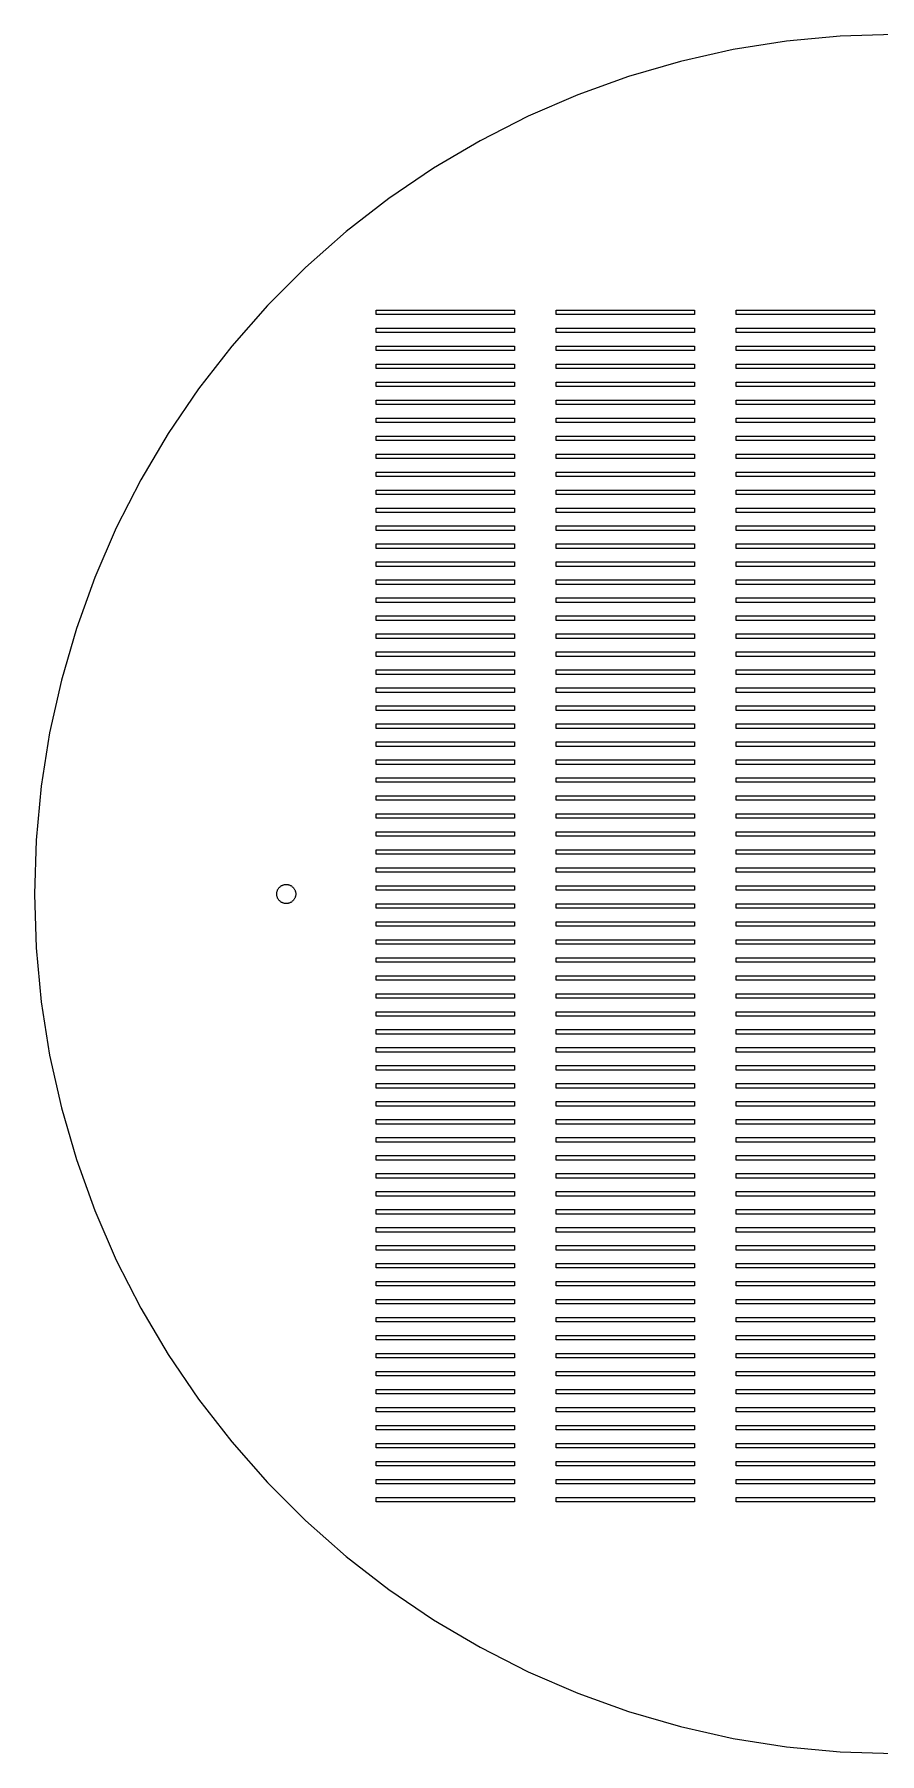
# Model space of a CAD drawing. Header units: metres. Extents: x -248 to 248, y -248 to 248.
# Drawn here: x -248.5 to -4.2, y -248.5 to 248.5 of the extents above; entities that cross this region are included whole.
import ezdxf

# ---------------------------------------------------------------- set-up
doc = ezdxf.new("R2010")
doc.units = ezdxf.units.M

msp = doc.modelspace()

# ---------------------------------------------------------------- linework, layer by layer
for p, q in [((0, 248.5), (-15.6034, 248.01)), ((-46.5643, 244.098), (-61.7994, 240.693)), ((-31.1453, 246.54), (-46.5643, 244.098)), ((-15.6034, 248.01), (-31.1453, 246.54)), ((-61.7994, 240.693), (-76.7907, 236.338)), ((-76.7907, 236.338), (-91.4789, 231.049)), ((-91.4789, 231.049), (-105.806, 224.85)), ((-105.806, 224.85), (-119.716, 217.762)), ((-119.716, 217.762), (-133.153, 209.815)), ((-133.153, 209.815), (-146.065, 201.041)), ((-146.065, 201.041), (-158.4, 191.473)), ((-158.4, 191.473), (-170.11, 181.149)), ((-170.11, 181.149), (-181.149, 170.11)), ((-181.149, 170.11), (-191.473, 158.4)), ((-149.716, 167.484), (-149.716, 168.784)), ((-149.716, 168.784), (-109.716, 168.784)), ((-109.716, 167.484), (-149.716, 167.484)), ((-109.716, 168.784), (-109.716, 167.484)), ((-97.716, 167.484), (-97.716, 168.784)), ((-97.716, 168.784), (-57.716, 168.784)), ((-57.716, 167.484), (-97.716, 167.484)), ((-57.716, 168.784), (-57.716, 167.484)), ((-45.716, 167.484), (-45.716, 168.784)), ((-45.716, 168.784), (-5.71603, 168.784)), ((-5.71603, 167.484), (-45.716, 167.484)), ((-5.71603, 168.784), (-5.71603, 167.484)), ((-149.716, 162.284), (-149.716, 163.584)), ((-149.716, 163.584), (-109.716, 163.584)), ((-109.716, 162.284), (-149.716, 162.284)), ((-109.716, 163.584), (-109.716, 162.284)), ((-97.716, 162.284), (-97.716, 163.584)), ((-97.716, 163.584), (-57.716, 163.584)), ((-57.716, 162.284), (-97.716, 162.284)), ((-57.716, 163.584), (-57.716, 162.284)), ((-45.716, 162.284), (-45.716, 163.584)), ((-45.716, 163.584), (-5.71603, 163.584)), ((-5.71603, 162.284), (-45.716, 162.284)), ((-5.71603, 163.584), (-5.71603, 162.284)), ((-191.473, 158.4), (-201.041, 146.065)), ((-149.716, 157.084), (-149.716, 158.384)), ((-149.716, 158.384), (-109.716, 158.384)), ((-109.716, 157.084), (-149.716, 157.084)), ((-109.716, 158.384), (-109.716, 157.084)), ((-97.716, 157.084), (-97.716, 158.384)), ((-97.716, 158.384), (-57.716, 158.384)), ((-57.716, 157.084), (-97.716, 157.084)), ((-57.716, 158.384), (-57.716, 157.084)), ((-45.716, 157.084), (-45.716, 158.384)), ((-45.716, 158.384), (-5.71603, 158.384)), ((-5.71603, 157.084), (-45.716, 157.084)), ((-5.71603, 158.384), (-5.71603, 157.084)), ((-149.716, 151.884), (-149.716, 153.184)), ((-149.716, 153.184), (-109.716, 153.184)), ((-109.716, 151.884), (-149.716, 151.884)), ((-109.716, 153.184), (-109.716, 151.884)), ((-97.716, 151.884), (-97.716, 153.184)), ((-97.716, 153.184), (-57.716, 153.184)), ((-57.716, 151.884), (-97.716, 151.884)), ((-57.716, 153.184), (-57.716, 151.884)), ((-45.716, 151.884), (-45.716, 153.184)), ((-45.716, 153.184), (-5.71603, 153.184)), ((-5.71603, 151.884), (-45.716, 151.884)), ((-5.71603, 153.184), (-5.71603, 151.884)), ((-201.041, 146.065), (-209.815, 133.153)), ((-149.716, 146.684), (-149.716, 147.984)), ((-149.716, 147.984), (-109.716, 147.984)), ((-109.716, 146.684), (-149.716, 146.684)), ((-109.716, 147.984), (-109.716, 146.684)), ((-97.716, 146.684), (-97.716, 147.984)), ((-97.716, 147.984), (-57.716, 147.984)), ((-57.716, 146.684), (-97.716, 146.684)), ((-57.716, 147.984), (-57.716, 146.684)), ((-45.716, 146.684), (-45.716, 147.984)), ((-45.716, 147.984), (-5.71603, 147.984)), ((-5.71603, 146.684), (-45.716, 146.684)), ((-5.71603, 147.984), (-5.71603, 146.684)), ((-149.716, 141.484), (-149.716, 142.784)), ((-149.716, 142.784), (-109.716, 142.784)), ((-109.716, 141.484), (-149.716, 141.484)), ((-109.716, 142.784), (-109.716, 141.484)), ((-97.716, 141.484), (-97.716, 142.784)), ((-97.716, 142.784), (-57.716, 142.784)), ((-57.716, 141.484), (-97.716, 141.484)), ((-57.716, 142.784), (-57.716, 141.484)), ((-45.716, 141.484), (-45.716, 142.784)), ((-45.716, 142.784), (-5.71603, 142.784)), ((-5.71603, 141.484), (-45.716, 141.484)), ((-5.71603, 142.784), (-5.71603, 141.484)), ((-149.716, 136.284), (-149.716, 137.584)), ((-149.716, 137.584), (-109.716, 137.584)), ((-109.716, 136.284), (-149.716, 136.284)), ((-109.716, 137.584), (-109.716, 136.284)), ((-97.716, 136.284), (-97.716, 137.584)), ((-97.716, 137.584), (-57.716, 137.584)), ((-57.716, 136.284), (-97.716, 136.284)), ((-57.716, 137.584), (-57.716, 136.284)), ((-45.716, 136.284), (-45.716, 137.584)), ((-45.716, 137.584), (-5.71603, 137.584)), ((-5.71603, 136.284), (-45.716, 136.284)), ((-5.71603, 137.584), (-5.71603, 136.284)), ((-209.815, 133.153), (-217.762, 119.716)), ((-149.716, 131.084), (-149.716, 132.384)), ((-149.716, 132.384), (-109.716, 132.384)), ((-109.716, 131.084), (-149.716, 131.084)), ((-109.716, 132.384), (-109.716, 131.084)), ((-97.716, 131.084), (-97.716, 132.384)), ((-97.716, 132.384), (-57.716, 132.384)), ((-57.716, 131.084), (-97.716, 131.084)), ((-57.716, 132.384), (-57.716, 131.084)), ((-45.716, 131.084), (-45.716, 132.384)), ((-45.716, 132.384), (-5.71603, 132.384)), ((-5.71603, 131.084), (-45.716, 131.084)), ((-5.71603, 132.384), (-5.71603, 131.084)), ((-149.716, 125.884), (-149.716, 127.184)), ((-149.716, 127.184), (-109.716, 127.184)), ((-109.716, 125.884), (-149.716, 125.884)), ((-109.716, 127.184), (-109.716, 125.884)), ((-97.716, 125.884), (-97.716, 127.184)), ((-97.716, 127.184), (-57.716, 127.184)), ((-57.716, 125.884), (-97.716, 125.884)), ((-57.716, 127.184), (-57.716, 125.884)), ((-45.716, 125.884), (-45.716, 127.184)), ((-45.716, 127.184), (-5.71603, 127.184)), ((-5.71603, 125.884), (-45.716, 125.884)), ((-5.71603, 127.184), (-5.71603, 125.884)), ((-217.762, 119.716), (-224.85, 105.806)), ((-149.716, 120.684), (-149.716, 121.984)), ((-149.716, 121.984), (-109.716, 121.984)), ((-109.716, 120.684), (-149.716, 120.684)), ((-109.716, 121.984), (-109.716, 120.684)), ((-97.716, 120.684), (-97.716, 121.984)), ((-97.716, 121.984), (-57.716, 121.984)), ((-57.716, 120.684), (-97.716, 120.684)), ((-57.716, 121.984), (-57.716, 120.684)), ((-45.716, 120.684), (-45.716, 121.984)), ((-45.716, 121.984), (-5.71603, 121.984)), ((-5.71603, 120.684), (-45.716, 120.684)), ((-5.71603, 121.984), (-5.71603, 120.684)), ((-149.716, 115.484), (-149.716, 116.784)), ((-149.716, 116.784), (-109.716, 116.784)), ((-109.716, 115.484), (-149.716, 115.484)), ((-109.716, 116.784), (-109.716, 115.484)), ((-97.716, 115.484), (-97.716, 116.784)), ((-97.716, 116.784), (-57.716, 116.784)), ((-57.716, 115.484), (-97.716, 115.484)), ((-57.716, 116.784), (-57.716, 115.484)), ((-45.716, 115.484), (-45.716, 116.784)), ((-45.716, 116.784), (-5.71603, 116.784)), ((-5.71603, 115.484), (-45.716, 115.484)), ((-5.71603, 116.784), (-5.71603, 115.484)), ((-149.716, 110.284), (-149.716, 111.584)), ((-149.716, 111.584), (-109.716, 111.584)), ((-109.716, 110.284), (-149.716, 110.284)), ((-109.716, 111.584), (-109.716, 110.284)), ((-97.716, 110.284), (-97.716, 111.584)), ((-97.716, 111.584), (-57.716, 111.584)), ((-57.716, 110.284), (-97.716, 110.284)), ((-57.716, 111.584), (-57.716, 110.284)), ((-45.716, 110.284), (-45.716, 111.584)), ((-45.716, 111.584), (-5.71603, 111.584)), ((-5.71603, 110.284), (-45.716, 110.284)), ((-5.71603, 111.584), (-5.71603, 110.284)), ((-224.85, 105.806), (-231.049, 91.4789)), ((-149.716, 105.084), (-149.716, 106.384)), ((-149.716, 106.384), (-109.716, 106.384)), ((-109.716, 105.084), (-149.716, 105.084)), ((-109.716, 106.384), (-109.716, 105.084)), ((-97.716, 105.084), (-97.716, 106.384)), ((-97.716, 106.384), (-57.716, 106.384)), ((-57.716, 105.084), (-97.716, 105.084)), ((-57.716, 106.384), (-57.716, 105.084)), ((-45.716, 105.084), (-45.716, 106.384)), ((-45.716, 106.384), (-5.71603, 106.384)), ((-5.71603, 105.084), (-45.716, 105.084)), ((-5.71603, 106.384), (-5.71603, 105.084)), ((-149.716, 99.884), (-149.716, 101.184)), ((-149.716, 101.184), (-109.716, 101.184)), ((-109.716, 99.884), (-149.716, 99.884)), ((-109.716, 101.184), (-109.716, 99.884)), ((-97.716, 99.884), (-97.716, 101.184)), ((-97.716, 101.184), (-57.716, 101.184)), ((-57.716, 99.884), (-97.716, 99.884)), ((-57.716, 101.184), (-57.716, 99.884)), ((-45.716, 99.884), (-45.716, 101.184)), ((-45.716, 101.184), (-5.71603, 101.184)), ((-5.71603, 99.884), (-45.716, 99.884)), ((-5.71603, 101.184), (-5.71603, 99.884)), ((-149.716, 94.684), (-149.716, 95.984)), ((-149.716, 95.984), (-109.716, 95.984)), ((-109.716, 94.684), (-149.716, 94.684)), ((-109.716, 95.984), (-109.716, 94.684)), ((-97.716, 94.684), (-97.716, 95.984)), ((-97.716, 95.984), (-57.716, 95.984)), ((-57.716, 94.684), (-97.716, 94.684)), ((-57.716, 95.984), (-57.716, 94.684)), ((-45.716, 94.684), (-45.716, 95.984)), ((-45.716, 95.984), (-5.71603, 95.984)), ((-5.71603, 94.684), (-45.716, 94.684)), ((-5.71603, 95.984), (-5.71603, 94.684)), ((-231.049, 91.4789), (-236.338, 76.7907)), ((-149.716, 89.484), (-149.716, 90.784)), ((-149.716, 90.784), (-109.716, 90.784)), ((-109.716, 89.484), (-149.716, 89.484)), ((-109.716, 90.784), (-109.716, 89.484)), ((-97.716, 89.484), (-97.716, 90.784)), ((-97.716, 90.784), (-57.716, 90.784)), ((-57.716, 89.484), (-97.716, 89.484)), ((-57.716, 90.784), (-57.716, 89.484)), ((-45.716, 90.784), (-5.71603, 90.784)), ((-45.716, 89.484), (-45.716, 90.784)), ((-5.71603, 89.484), (-45.716, 89.484)), ((-5.71603, 90.784), (-5.71603, 89.484)), ((-149.716, 84.284), (-149.716, 85.584)), ((-149.716, 85.584), (-109.716, 85.584)), ((-109.716, 85.584), (-109.716, 84.284)), ((-97.716, 84.284), (-97.716, 85.584)), ((-97.716, 85.584), (-57.716, 85.584)), ((-57.716, 85.584), (-57.716, 84.284)), ((-45.716, 84.284), (-45.716, 85.584)), ((-45.716, 85.584), (-5.71603, 85.584)), ((-5.71603, 85.584), (-5.71603, 84.284)), ((-109.716, 84.284), (-149.716, 84.284)), ((-149.716, 79.084), (-149.716, 80.384)), ((-149.716, 80.384), (-109.716, 80.384)), ((-109.716, 80.384), (-109.716, 79.084)), ((-57.716, 84.284), (-97.716, 84.284)), ((-97.716, 79.084), (-97.716, 80.384)), ((-97.716, 80.384), (-57.716, 80.384)), ((-57.716, 80.384), (-57.716, 79.084)), ((-5.71603, 84.284), (-45.716, 84.284)), ((-45.716, 79.084), (-45.716, 80.384)), ((-45.716, 80.384), (-5.71603, 80.384)), ((-5.71603, 80.384), (-5.71603, 79.084)), ((-236.338, 76.7907), (-240.693, 61.7994)), ((-109.716, 79.084), (-149.716, 79.084)), ((-149.716, 73.884), (-149.716, 75.184)), ((-149.716, 75.184), (-109.716, 75.184)), ((-109.716, 75.184), (-109.716, 73.884)), ((-57.716, 79.084), (-97.716, 79.084)), ((-97.716, 73.884), (-97.716, 75.184)), ((-97.716, 75.184), (-57.716, 75.184)), ((-57.716, 75.184), (-57.716, 73.884)), ((-5.71603, 79.084), (-45.716, 79.084)), ((-45.716, 73.884), (-45.716, 75.184)), ((-45.716, 75.184), (-5.71603, 75.184)), ((-5.71603, 75.184), (-5.71603, 73.884)), ((-109.716, 73.884), (-149.716, 73.884)), ((-149.716, 68.684), (-149.716, 69.984)), ((-149.716, 69.984), (-109.716, 69.984)), ((-109.716, 69.984), (-109.716, 68.684)), ((-57.716, 73.884), (-97.716, 73.884)), ((-97.716, 68.684), (-97.716, 69.984)), ((-97.716, 69.984), (-57.716, 69.984)), ((-57.716, 69.984), (-57.716, 68.684)), ((-5.71603, 73.884), (-45.716, 73.884)), ((-45.716, 68.684), (-45.716, 69.984)), ((-45.716, 69.984), (-5.71603, 69.984)), ((-5.71603, 69.984), (-5.71603, 68.684)), ((-109.716, 68.684), (-149.716, 68.684)), ((-149.716, 63.484), (-149.716, 64.784)), ((-149.716, 64.784), (-109.716, 64.784)), ((-109.716, 64.784), (-109.716, 63.484)), ((-57.716, 68.684), (-97.716, 68.684)), ((-97.716, 63.484), (-97.716, 64.784)), ((-97.716, 64.784), (-57.716, 64.784)), ((-57.716, 64.784), (-57.716, 63.484)), ((-5.71603, 68.684), (-45.716, 68.684)), ((-45.716, 63.484), (-45.716, 64.784)), ((-45.716, 64.784), (-5.71603, 64.784)), ((-5.71603, 64.784), (-5.71603, 63.484)), ((-240.693, 61.7994), (-244.098, 46.5643)), ((-109.716, 63.484), (-149.716, 63.484)), ((-57.716, 63.484), (-97.716, 63.484)), ((-5.71603, 63.484), (-45.716, 63.484)), ((-149.716, 58.284), (-149.716, 59.584)), ((-149.716, 59.584), (-109.716, 59.584)), ((-109.716, 58.284), (-149.716, 58.284)), ((-109.716, 59.584), (-109.716, 58.284)), ((-97.716, 58.284), (-97.716, 59.584)), ((-97.716, 59.584), (-57.716, 59.584)), ((-57.716, 58.284), (-97.716, 58.284)), ((-57.716, 59.584), (-57.716, 58.284)), ((-45.716, 58.284), (-45.716, 59.584)), ((-45.716, 59.584), (-5.71603, 59.584)), ((-5.71603, 58.284), (-45.716, 58.284)), ((-5.71603, 59.584), (-5.71603, 58.284)), ((-149.716, 53.084), (-149.716, 54.384)), ((-149.716, 54.384), (-109.716, 54.384)), ((-109.716, 53.084), (-149.716, 53.084)), ((-109.716, 54.384), (-109.716, 53.084)), ((-97.716, 53.084), (-97.716, 54.384)), ((-97.716, 54.384), (-57.716, 54.384)), ((-57.716, 53.084), (-97.716, 53.084)), ((-57.716, 54.384), (-57.716, 53.084)), ((-45.716, 53.084), (-45.716, 54.384)), ((-45.716, 54.384), (-5.71603, 54.384)), ((-5.71603, 53.084), (-45.716, 53.084)), ((-5.71603, 54.384), (-5.71603, 53.084)), ((-244.098, 46.5643), (-246.54, 31.1453)), ((-149.716, 47.884), (-149.716, 49.184)), ((-149.716, 49.184), (-109.716, 49.184)), ((-109.716, 47.884), (-149.716, 47.884)), ((-109.716, 49.184), (-109.716, 47.884)), ((-97.716, 47.884), (-97.716, 49.184)), ((-97.716, 49.184), (-57.716, 49.184)), ((-57.716, 47.884), (-97.716, 47.884)), ((-57.716, 49.184), (-57.716, 47.884)), ((-45.716, 47.884), (-45.716, 49.184)), ((-45.716, 49.184), (-5.71603, 49.184)), ((-5.71603, 47.884), (-45.716, 47.884)), ((-5.71603, 49.184), (-5.71603, 47.884)), ((-149.716, 42.684), (-149.716, 43.984)), ((-149.716, 43.984), (-109.716, 43.984)), ((-109.716, 42.684), (-149.716, 42.684)), ((-109.716, 43.984), (-109.716, 42.684)), ((-97.716, 43.984), (-57.716, 43.984)), ((-97.716, 42.684), (-97.716, 43.984)), ((-57.716, 42.684), (-97.716, 42.684)), ((-57.716, 43.984), (-57.716, 42.684)), ((-45.716, 42.684), (-45.716, 43.984)), ((-45.716, 43.984), (-5.71603, 43.984)), ((-5.71603, 42.684), (-45.716, 42.684)), ((-5.71603, 43.984), (-5.71603, 42.684)), ((-149.716, 37.484), (-149.716, 38.784)), ((-149.716, 38.784), (-109.716, 38.784)), ((-109.716, 37.484), (-149.716, 37.484)), ((-109.716, 38.784), (-109.716, 37.484)), ((-97.716, 37.484), (-97.716, 38.784)), ((-97.716, 38.784), (-57.716, 38.784)), ((-57.716, 37.484), (-97.716, 37.484)), ((-57.716, 38.784), (-57.716, 37.484)), ((-45.716, 37.484), (-45.716, 38.784)), ((-45.716, 38.784), (-5.71603, 38.784)), ((-5.71603, 37.484), (-45.716, 37.484)), ((-5.71603, 38.784), (-5.71603, 37.484)), ((-246.54, 31.1453), (-248.01, 15.6034)), ((-149.716, 32.284), (-149.716, 33.584)), ((-149.716, 33.584), (-109.716, 33.584)), ((-109.716, 32.284), (-149.716, 32.284)), ((-109.716, 33.584), (-109.716, 32.284)), ((-97.716, 32.284), (-97.716, 33.584)), ((-97.716, 33.584), (-57.716, 33.584)), ((-57.716, 32.284), (-97.716, 32.284)), ((-57.716, 33.584), (-57.716, 32.284)), ((-45.716, 32.284), (-45.716, 33.584)), ((-45.716, 33.584), (-5.71603, 33.584)), ((-5.71603, 32.284), (-45.716, 32.284)), ((-5.71603, 33.584), (-5.71603, 32.284)), ((-149.716, 27.084), (-149.716, 28.384)), ((-149.716, 28.384), (-109.716, 28.384)), ((-109.716, 27.084), (-149.716, 27.084)), ((-109.716, 28.384), (-109.716, 27.084)), ((-97.716, 27.084), (-97.716, 28.384)), ((-97.716, 28.384), (-57.716, 28.384)), ((-57.716, 27.084), (-97.716, 27.084)), ((-57.716, 28.384), (-57.716, 27.084)), ((-45.716, 27.084), (-45.716, 28.384)), ((-45.716, 28.384), (-5.71603, 28.384)), ((-5.71603, 27.084), (-45.716, 27.084)), ((-5.71603, 28.384), (-5.71603, 27.084)), ((-149.716, 21.884), (-149.716, 23.184)), ((-149.716, 23.184), (-109.716, 23.184)), ((-109.716, 21.884), (-149.716, 21.884)), ((-109.716, 23.184), (-109.716, 21.884)), ((-97.716, 21.884), (-97.716, 23.184)), ((-97.716, 23.184), (-57.716, 23.184)), ((-57.716, 21.884), (-97.716, 21.884)), ((-57.716, 23.184), (-57.716, 21.884)), ((-45.716, 21.884), (-45.716, 23.184)), ((-45.716, 23.184), (-5.71603, 23.184)), ((-5.71603, 21.884), (-45.716, 21.884)), ((-5.71603, 23.184), (-5.71603, 21.884)), ((-248.01, 15.6034), (-248.5, 0)), ((-149.716, 16.684), (-149.716, 17.984)), ((-149.716, 17.984), (-109.716, 17.984)), ((-109.716, 16.684), (-149.716, 16.684)), ((-109.716, 17.984), (-109.716, 16.684)), ((-97.716, 16.684), (-97.716, 17.984)), ((-97.716, 17.984), (-57.716, 17.984)), ((-57.716, 16.684), (-97.716, 16.684)), ((-57.716, 17.984), (-57.716, 16.684)), ((-45.716, 16.684), (-45.716, 17.984)), ((-45.716, 17.984), (-5.71603, 17.984)), ((-5.71603, 16.684), (-45.716, 16.684)), ((-5.71603, 17.984), (-5.71603, 16.684)), ((-149.716, 11.484), (-149.716, 12.784)), ((-149.716, 12.784), (-109.716, 12.784)), ((-109.716, 11.484), (-149.716, 11.484)), ((-109.716, 12.784), (-109.716, 11.484)), ((-97.716, 11.484), (-97.716, 12.784)), ((-97.716, 12.784), (-57.716, 12.784)), ((-57.716, 11.484), (-97.716, 11.484)), ((-57.716, 12.784), (-57.716, 11.484)), ((-45.716, 11.484), (-45.716, 12.784)), ((-45.716, 12.784), (-5.71603, 12.784)), ((-5.71603, 11.484), (-45.716, 11.484)), ((-5.71603, 12.784), (-5.71603, 11.484)), ((-149.716, 6.28395), (-149.716, 7.58395)), ((-149.716, 7.58395), (-109.716, 7.58395)), ((-109.716, 6.28395), (-149.716, 6.28395)), ((-109.716, 7.58395), (-109.716, 6.28395)), ((-97.716, 6.28395), (-97.716, 7.58395)), ((-97.716, 7.58395), (-57.716, 7.58395)), ((-57.716, 6.28395), (-97.716, 6.28395)), ((-57.716, 7.58395), (-57.716, 6.28395)), ((-45.716, 6.28395), (-45.716, 7.58395)), ((-45.716, 7.58395), (-5.71603, 7.58395)), ((-5.71603, 6.28395), (-45.716, 6.28395)), ((-5.71603, 7.58395), (-5.71603, 6.28395)), ((-248.5, 0), (-248.01, -15.6034)), ((-178.466, 0), (-178.461, 0.172668)), ((-178.461, -0.172668), (-178.466, 0)), ((-178.461, 0.172668), (-178.444, 0.344666)), ((-178.444, 0.344666), (-178.417, 0.515289)), ((-178.417, 0.515289), (-178.38, 0.683884)), ((-178.38, 0.683884), (-178.331, 0.849792)), ((-178.331, 0.849792), (-178.273, 1.01233)), ((-178.273, 1.01233), (-178.204, 1.17088)), ((-178.204, 1.17088), (-178.126, 1.32481)), ((-178.126, 1.32481), (-178.038, 1.47351)), ((-178.038, 1.47351), (-177.941, 1.61641)), ((-177.941, 1.61641), (-177.835, 1.75291)), ((-177.835, 1.75291), (-177.721, 1.88249)), ((-177.721, 1.88249), (-177.599, 2.00465)), ((-177.599, 2.00465), (-177.469, 2.1189)), ((-177.469, 2.1189), (-177.332, 2.22479)), ((-177.332, 2.22479), (-177.19, 2.3219)), ((-177.19, 2.3219), (-177.041, 2.40984)), ((-177.041, 2.40984), (-176.887, 2.48827)), ((-176.887, 2.48827), (-176.728, 2.55688)), ((-176.728, 2.55688), (-176.566, 2.6154)), ((-176.566, 2.6154), (-176.4, 2.66359)), ((-176.4, 2.66359), (-176.231, 2.70128)), ((-176.231, 2.70128), (-176.061, 2.7283)), ((-176.061, 2.7283), (-175.889, 2.74457)), ((-175.889, 2.74457), (-175.716, 2.75)), ((-175.716, 2.75), (-175.543, 2.74457)), ((-175.543, 2.74457), (-175.371, 2.7283)), ((-175.371, 2.7283), (-175.201, 2.70128)), ((-175.201, 2.70128), (-175.032, 2.66359)), ((-175.032, 2.66359), (-174.866, 2.6154)), ((-174.866, 2.6154), (-174.704, 2.55688)), ((-174.704, 2.55688), (-174.545, 2.48827)), ((-174.545, 2.48827), (-174.391, 2.40984)), ((-174.391, 2.40984), (-174.243, 2.3219)), ((-174.243, 2.3219), (-174.1, 2.22479)), ((-174.1, 2.22479), (-173.963, 2.1189)), ((-173.963, 2.1189), (-173.834, 2.00465)), ((-173.834, 2.00465), (-173.711, 1.88249)), ((-173.711, 1.88249), (-173.597, 1.75291)), ((-173.597, 1.75291), (-173.491, 1.61641)), ((-173.491, 1.61641), (-173.394, 1.47351)), ((-173.394, 1.47351), (-173.306, 1.32481)), ((-173.306, 1.32481), (-173.228, 1.17088)), ((-173.228, 1.17088), (-173.159, 1.01233)), ((-173.159, 1.01233), (-173.101, 0.849792)), ((-173.101, 0.849792), (-173.052, 0.683884)), ((-173.052, 0.683884), (-173.015, 0.515289)), ((-173.015, 0.515289), (-172.988, 0.344666)), ((-172.988, 0.344666), (-172.971, 0.172668)), ((-172.971, 0.172668), (-172.966, 0)), ((-172.966, 0), (-172.971, -0.172668)), ((-149.716, 1.08395), (-149.716, 2.38396)), ((-149.716, 2.38396), (-109.716, 2.38396)), ((-109.716, 1.08395), (-149.716, 1.08395)), ((-109.716, 2.38396), (-109.716, 1.08395)), ((-97.716, 1.08395), (-97.716, 2.38396)), ((-97.716, 2.38396), (-57.716, 2.38396)), ((-57.716, 1.08395), (-97.716, 1.08395)), ((-57.716, 2.38396), (-57.716, 1.08395)), ((-45.716, 1.08395), (-45.716, 2.38396)), ((-45.716, 2.38396), (-5.71603, 2.38396)), ((-5.71603, 1.08395), (-45.716, 1.08395)), ((-5.71603, 2.38396), (-5.71603, 1.08395)), ((-178.444, -0.344666), (-178.461, -0.172668)), ((-178.417, -0.515289), (-178.444, -0.344666)), ((-178.38, -0.683884), (-178.417, -0.515289)), ((-178.331, -0.849792), (-178.38, -0.683884)), ((-178.273, -1.01233), (-178.331, -0.849792)), ((-178.204, -1.17088), (-178.273, -1.01233)), ((-178.126, -1.32481), (-178.204, -1.17088)), ((-178.038, -1.47351), (-178.126, -1.32481)), ((-177.941, -1.61641), (-178.038, -1.47351)), ((-177.835, -1.75291), (-177.941, -1.61641)), ((-177.721, -1.88249), (-177.835, -1.75291)), ((-177.599, -2.00465), (-177.721, -1.88249)), ((-177.469, -2.1189), (-177.599, -2.00465)), ((-177.332, -2.22479), (-177.469, -2.1189)), ((-177.19, -2.3219), (-177.332, -2.22479)), ((-177.041, -2.40984), (-177.19, -2.3219)), ((-176.887, -2.48827), (-177.041, -2.40984)), ((-176.728, -2.55688), (-176.887, -2.48827)), ((-176.566, -2.6154), (-176.728, -2.55688)), ((-176.4, -2.66359), (-176.566, -2.6154)), ((-176.231, -2.70128), (-176.4, -2.66359)), ((-176.061, -2.7283), (-176.231, -2.70128)), ((-175.889, -2.74457), (-176.061, -2.7283)), ((-175.716, -2.75), (-175.889, -2.74457)), ((-175.543, -2.74457), (-175.716, -2.75)), ((-175.371, -2.7283), (-175.543, -2.74457)), ((-175.201, -2.70128), (-175.371, -2.7283)), ((-175.032, -2.66359), (-175.201, -2.70128)), ((-174.866, -2.6154), (-175.032, -2.66359)), ((-174.704, -2.55688), (-174.866, -2.6154)), ((-174.545, -2.48827), (-174.704, -2.55688)), ((-174.391, -2.40984), (-174.545, -2.48827)), ((-174.243, -2.3219), (-174.391, -2.40984)), ((-174.1, -2.22479), (-174.243, -2.3219)), ((-173.963, -2.1189), (-174.1, -2.22479)), ((-173.834, -2.00465), (-173.963, -2.1189)), ((-173.711, -1.88249), (-173.834, -2.00465)), ((-173.597, -1.75291), (-173.711, -1.88249)), ((-173.491, -1.61641), (-173.597, -1.75291)), ((-173.394, -1.47351), (-173.491, -1.61641)), ((-173.306, -1.32481), (-173.394, -1.47351)), ((-173.228, -1.17088), (-173.306, -1.32481)), ((-173.159, -1.01233), (-173.228, -1.17088)), ((-173.101, -0.849792), (-173.159, -1.01233)), ((-173.052, -0.683884), (-173.101, -0.849792)), ((-173.015, -0.515289), (-173.052, -0.683884)), ((-172.988, -0.344666), (-173.015, -0.515289)), ((-172.971, -0.172668), (-172.988, -0.344666)), ((-149.716, -4.11603), (-149.716, -2.81602)), ((-149.716, -2.81602), (-109.716, -2.81602)), ((-109.716, -4.11603), (-149.716, -4.11603)), ((-109.716, -2.81602), (-109.716, -4.11603)), ((-97.716, -4.11603), (-97.716, -2.81602)), ((-97.716, -2.81602), (-57.716, -2.81602)), ((-57.716, -4.11603), (-97.716, -4.11603)), ((-57.716, -2.81602), (-57.716, -4.11603)), ((-45.716, -4.11603), (-45.716, -2.81602)), ((-45.716, -2.81602), (-5.71603, -2.81602)), ((-5.71603, -4.11603), (-45.716, -4.11603)), ((-5.71603, -2.81602), (-5.71603, -4.11603)), ((-149.716, -9.31602), (-149.716, -8.01602)), ((-149.716, -8.01602), (-109.716, -8.01602)), ((-109.716, -9.31602), (-149.716, -9.31602)), ((-109.716, -8.01602), (-109.716, -9.31602)), ((-97.716, -9.31602), (-97.716, -8.01602)), ((-97.716, -8.01602), (-57.716, -8.01602)), ((-57.716, -9.31602), (-97.716, -9.31602)), ((-57.716, -8.01602), (-57.716, -9.31602)), ((-45.716, -9.31602), (-45.716, -8.01602)), ((-45.716, -8.01602), (-5.71603, -8.01602)), ((-5.71603, -9.31602), (-45.716, -9.31602)), ((-5.71603, -8.01602), (-5.71603, -9.31602)), ((-149.716, -14.516), (-149.716, -13.216)), ((-149.716, -13.216), (-109.716, -13.216)), ((-109.716, -14.516), (-149.716, -14.516)), ((-109.716, -13.216), (-109.716, -14.516)), ((-97.716, -14.516), (-97.716, -13.216)), ((-97.716, -13.216), (-57.716, -13.216)), ((-57.716, -14.516), (-97.716, -14.516)), ((-57.716, -13.216), (-57.716, -14.516)), ((-45.716, -14.516), (-45.716, -13.216)), ((-45.716, -13.216), (-5.71603, -13.216)), ((-5.71603, -14.516), (-45.716, -14.516)), ((-5.71603, -13.216), (-5.71603, -14.516)), ((-248.01, -15.6034), (-246.54, -31.1453)), ((-149.716, -19.716), (-149.716, -18.416)), ((-149.716, -18.416), (-109.716, -18.416)), ((-109.716, -19.716), (-149.716, -19.716)), ((-109.716, -18.416), (-109.716, -19.716)), ((-97.716, -19.716), (-97.716, -18.416)), ((-97.716, -18.416), (-57.716, -18.416)), ((-57.716, -19.716), (-97.716, -19.716)), ((-57.716, -18.416), (-57.716, -19.716)), ((-45.716, -19.716), (-45.716, -18.416)), ((-45.716, -18.416), (-5.71603, -18.416)), ((-5.71603, -19.716), (-45.716, -19.716)), ((-5.71603, -18.416), (-5.71603, -19.716)), ((-149.716, -24.916), (-149.716, -23.616)), ((-149.716, -23.616), (-109.716, -23.616)), ((-109.716, -23.616), (-109.716, -24.916)), ((-97.716, -24.916), (-97.716, -23.616)), ((-97.716, -23.616), (-57.716, -23.616)), ((-57.716, -23.616), (-57.716, -24.916)), ((-45.716, -24.916), (-45.716, -23.616)), ((-45.716, -23.616), (-5.71603, -23.616)), ((-5.71603, -23.616), (-5.71603, -24.916)), ((-109.716, -24.916), (-149.716, -24.916)), ((-149.716, -30.116), (-149.716, -28.816)), ((-149.716, -28.816), (-109.716, -28.816)), ((-109.716, -28.816), (-109.716, -30.116)), ((-57.716, -24.916), (-97.716, -24.916)), ((-97.716, -30.116), (-97.716, -28.816)), ((-97.716, -28.816), (-57.716, -28.816)), ((-57.716, -28.816), (-57.716, -30.116)), ((-5.71603, -24.916), (-45.716, -24.916)), ((-45.716, -30.116), (-45.716, -28.816)), ((-45.716, -28.816), (-5.71603, -28.816)), ((-5.71603, -28.816), (-5.71603, -30.116)), ((-246.54, -31.1453), (-244.098, -46.5643)), ((-109.716, -30.116), (-149.716, -30.116)), ((-149.716, -35.316), (-149.716, -34.016)), ((-149.716, -34.016), (-109.716, -34.016)), ((-109.716, -34.016), (-109.716, -35.316)), ((-57.716, -30.116), (-97.716, -30.116)), ((-97.716, -35.316), (-97.716, -34.016)), ((-97.716, -34.016), (-57.716, -34.016)), ((-57.716, -34.016), (-57.716, -35.316)), ((-5.71603, -30.116), (-45.716, -30.116)), ((-45.716, -35.316), (-45.716, -34.016)), ((-45.716, -34.016), (-5.71603, -34.016)), ((-5.71603, -34.016), (-5.71603, -35.316)), ((-109.716, -35.316), (-149.716, -35.316)), ((-149.716, -40.516), (-149.716, -39.216)), ((-149.716, -39.216), (-109.716, -39.216)), ((-109.716, -39.216), (-109.716, -40.516)), ((-57.716, -35.316), (-97.716, -35.316)), ((-97.716, -40.516), (-97.716, -39.216)), ((-97.716, -39.216), (-57.716, -39.216)), ((-57.716, -39.216), (-57.716, -40.516)), ((-5.71603, -35.316), (-45.716, -35.316)), ((-45.716, -40.516), (-45.716, -39.216)), ((-45.716, -39.216), (-5.71603, -39.216)), ((-5.71603, -39.216), (-5.71603, -40.516)), ((-109.716, -40.516), (-149.716, -40.516)), ((-149.716, -45.716), (-149.716, -44.416)), ((-149.716, -44.416), (-109.716, -44.416)), ((-109.716, -44.416), (-109.716, -45.716)), ((-57.716, -40.516), (-97.716, -40.516)), ((-97.716, -45.716), (-97.716, -44.416)), ((-97.716, -44.416), (-57.716, -44.416)), ((-57.716, -44.416), (-57.716, -45.716)), ((-5.71603, -40.516), (-45.716, -40.516)), ((-45.716, -45.716), (-45.716, -44.416)), ((-45.716, -44.416), (-5.71603, -44.416)), ((-5.71603, -44.416), (-5.71603, -45.716)), ((-244.098, -46.5643), (-240.693, -61.7994)), ((-109.716, -45.716), (-149.716, -45.716)), ((-149.716, -50.916), (-149.716, -49.616)), ((-149.716, -49.616), (-109.716, -49.616)), ((-109.716, -49.616), (-109.716, -50.916)), ((-57.716, -45.716), (-97.716, -45.716)), ((-97.716, -50.916), (-97.716, -49.616)), ((-97.716, -49.616), (-57.716, -49.616)), ((-57.716, -49.616), (-57.716, -50.916)), ((-5.71603, -45.716), (-45.716, -45.716)), ((-45.716, -50.916), (-45.716, -49.616)), ((-45.716, -49.616), (-5.71603, -49.616)), ((-5.71603, -49.616), (-5.71603, -50.916)), ((-109.716, -50.916), (-149.716, -50.916)), ((-57.716, -50.916), (-97.716, -50.916)), ((-5.71603, -50.916), (-45.716, -50.916)), ((-149.716, -56.116), (-149.716, -54.816)), ((-149.716, -54.816), (-109.716, -54.816)), ((-109.716, -56.116), (-149.716, -56.116)), ((-109.716, -54.816), (-109.716, -56.116)), ((-97.716, -56.116), (-97.716, -54.816)), ((-97.716, -54.816), (-57.716, -54.816)), ((-57.716, -56.116), (-97.716, -56.116)), ((-57.716, -54.816), (-57.716, -56.116)), ((-45.716, -56.116), (-45.716, -54.816)), ((-45.716, -54.816), (-5.71603, -54.816)), ((-5.71603, -56.116), (-45.716, -56.116)), ((-5.71603, -54.816), (-5.71603, -56.116)), ((-240.693, -61.7994), (-236.338, -76.7907)), ((-149.716, -61.316), (-149.716, -60.016)), ((-149.716, -60.016), (-109.716, -60.016)), ((-109.716, -61.316), (-149.716, -61.316)), ((-109.716, -60.016), (-109.716, -61.316)), ((-97.716, -61.316), (-97.716, -60.016)), ((-97.716, -60.016), (-57.716, -60.016)), ((-57.716, -61.316), (-97.716, -61.316)), ((-57.716, -60.016), (-57.716, -61.316)), ((-45.716, -61.316), (-45.716, -60.016)), ((-45.716, -60.016), (-5.71603, -60.016)), ((-5.71603, -61.316), (-45.716, -61.316)), ((-5.71603, -60.016), (-5.71603, -61.316)), ((-149.716, -66.516), (-149.716, -65.216)), ((-149.716, -65.216), (-109.716, -65.216)), ((-109.716, -66.516), (-149.716, -66.516)), ((-109.716, -65.216), (-109.716, -66.516)), ((-97.716, -66.516), (-97.716, -65.216)), ((-97.716, -65.216), (-57.716, -65.216)), ((-57.716, -66.516), (-97.716, -66.516)), ((-57.716, -65.216), (-57.716, -66.516)), ((-45.716, -66.516), (-45.716, -65.216)), ((-45.716, -65.216), (-5.71603, -65.216)), ((-5.71603, -66.516), (-45.716, -66.516)), ((-5.71603, -65.216), (-5.71603, -66.516)), ((-149.716, -71.716), (-149.716, -70.416)), ((-149.716, -70.416), (-109.716, -70.416)), ((-109.716, -71.716), (-149.716, -71.716)), ((-109.716, -70.416), (-109.716, -71.716)), ((-97.716, -71.716), (-97.716, -70.416)), ((-97.716, -70.416), (-57.716, -70.416)), ((-57.716, -71.716), (-97.716, -71.716)), ((-57.716, -70.416), (-57.716, -71.716)), ((-45.716, -71.716), (-45.716, -70.416)), ((-45.716, -70.416), (-5.71603, -70.416)), ((-5.71603, -71.716), (-45.716, -71.716)), ((-5.71603, -70.416), (-5.71603, -71.716)), ((-236.338, -76.7907), (-231.049, -91.4789)), ((-149.716, -76.916), (-149.716, -75.616)), ((-149.716, -75.616), (-109.716, -75.616)), ((-109.716, -76.916), (-149.716, -76.916)), ((-109.716, -75.616), (-109.716, -76.916)), ((-97.716, -76.916), (-97.716, -75.616)), ((-97.716, -75.616), (-57.716, -75.616)), ((-57.716, -76.916), (-97.716, -76.916)), ((-57.716, -75.616), (-57.716, -76.916)), ((-45.716, -76.916), (-45.716, -75.616)), ((-45.716, -75.616), (-5.71603, -75.616)), ((-5.71603, -76.916), (-45.716, -76.916)), ((-5.71603, -75.616), (-5.71603, -76.916)), ((-149.716, -82.116), (-149.716, -80.816)), ((-149.716, -80.816), (-109.716, -80.816)), ((-109.716, -82.116), (-149.716, -82.116)), ((-109.716, -80.816), (-109.716, -82.116)), ((-97.716, -82.116), (-97.716, -80.816)), ((-97.716, -80.816), (-57.716, -80.816)), ((-57.716, -82.116), (-97.716, -82.116)), ((-57.716, -80.816), (-57.716, -82.116)), ((-45.716, -80.816), (-5.71603, -80.816)), ((-45.716, -82.116), (-45.716, -80.816)), ((-5.71603, -82.116), (-45.716, -82.116)), ((-5.71603, -80.816), (-5.71603, -82.116)), ((-149.716, -87.316), (-149.716, -86.016)), ((-149.716, -86.016), (-109.716, -86.016)), ((-109.716, -87.316), (-149.716, -87.316)), ((-109.716, -86.016), (-109.716, -87.316)), ((-97.716, -87.316), (-97.716, -86.016)), ((-97.716, -86.016), (-57.716, -86.016)), ((-57.716, -87.316), (-97.716, -87.316)), ((-57.716, -86.016), (-57.716, -87.316)), ((-45.716, -87.316), (-45.716, -86.016)), ((-45.716, -86.016), (-5.71603, -86.016)), ((-5.71603, -87.316), (-45.716, -87.316)), ((-5.71603, -86.016), (-5.71603, -87.316)), ((-231.049, -91.4789), (-224.85, -105.806)), ((-149.716, -92.516), (-149.716, -91.216)), ((-149.716, -91.216), (-109.716, -91.216)), ((-109.716, -92.516), (-149.716, -92.516)), ((-109.716, -91.216), (-109.716, -92.516)), ((-97.716, -92.516), (-97.716, -91.216)), ((-97.716, -91.216), (-57.716, -91.216)), ((-57.716, -92.516), (-97.716, -92.516)), ((-57.716, -91.216), (-57.716, -92.516)), ((-45.716, -92.516), (-45.716, -91.216)), ((-45.716, -91.216), (-5.71603, -91.216)), ((-5.71603, -92.516), (-45.716, -92.516)), ((-5.71603, -91.216), (-5.71603, -92.516)), ((-149.716, -97.716), (-149.716, -96.416)), ((-149.716, -96.416), (-109.716, -96.416)), ((-109.716, -97.716), (-149.716, -97.716)), ((-109.716, -96.416), (-109.716, -97.716)), ((-97.716, -97.716), (-97.716, -96.416)), ((-97.716, -96.416), (-57.716, -96.416)), ((-57.716, -97.716), (-97.716, -97.716)), ((-57.716, -96.416), (-57.716, -97.716)), ((-45.716, -97.716), (-45.716, -96.416)), ((-45.716, -96.416), (-5.71603, -96.416)), ((-5.71603, -97.716), (-45.716, -97.716)), ((-5.71603, -96.416), (-5.71603, -97.716)), ((-149.716, -102.916), (-149.716, -101.616)), ((-149.716, -101.616), (-109.716, -101.616)), ((-109.716, -102.916), (-149.716, -102.916)), ((-109.716, -101.616), (-109.716, -102.916)), ((-97.716, -102.916), (-97.716, -101.616)), ((-97.716, -101.616), (-57.716, -101.616)), ((-57.716, -102.916), (-97.716, -102.916)), ((-57.716, -101.616), (-57.716, -102.916)), ((-45.716, -102.916), (-45.716, -101.616)), ((-45.716, -101.616), (-5.71603, -101.616)), ((-5.71603, -102.916), (-45.716, -102.916)), ((-5.71603, -101.616), (-5.71603, -102.916)), ((-224.85, -105.806), (-217.762, -119.716)), ((-149.716, -108.116), (-149.716, -106.816)), ((-149.716, -106.816), (-109.716, -106.816)), ((-109.716, -108.116), (-149.716, -108.116)), ((-109.716, -106.816), (-109.716, -108.116)), ((-97.716, -108.116), (-97.716, -106.816)), ((-97.716, -106.816), (-57.716, -106.816)), ((-57.716, -108.116), (-97.716, -108.116)), ((-57.716, -106.816), (-57.716, -108.116)), ((-45.716, -108.116), (-45.716, -106.816)), ((-45.716, -106.816), (-5.71603, -106.816)), ((-5.71603, -108.116), (-45.716, -108.116)), ((-5.71603, -106.816), (-5.71603, -108.116)), ((-149.716, -113.316), (-149.716, -112.016)), ((-149.716, -112.016), (-109.716, -112.016)), ((-109.716, -113.316), (-149.716, -113.316)), ((-109.716, -112.016), (-109.716, -113.316)), ((-97.716, -113.316), (-97.716, -112.016)), ((-97.716, -112.016), (-57.716, -112.016)), ((-57.716, -113.316), (-97.716, -113.316)), ((-57.716, -112.016), (-57.716, -113.316)), ((-45.716, -113.316), (-45.716, -112.016)), ((-45.716, -112.016), (-5.71603, -112.016)), ((-5.71603, -113.316), (-45.716, -113.316)), ((-5.71603, -112.016), (-5.71603, -113.316)), ((-149.716, -118.516), (-149.716, -117.216)), ((-149.716, -117.216), (-109.716, -117.216)), ((-109.716, -118.516), (-149.716, -118.516)), ((-109.716, -117.216), (-109.716, -118.516)), ((-97.716, -118.516), (-97.716, -117.216)), ((-97.716, -117.216), (-57.716, -117.216)), ((-57.716, -118.516), (-97.716, -118.516)), ((-57.716, -117.216), (-57.716, -118.516)), ((-45.716, -118.516), (-45.716, -117.216)), ((-45.716, -117.216), (-5.71603, -117.216)), ((-5.71603, -118.516), (-45.716, -118.516)), ((-5.71603, -117.216), (-5.71603, -118.516)), ((-217.762, -119.716), (-209.815, -133.153)), ((-149.716, -123.716), (-149.716, -122.416)), ((-149.716, -122.416), (-109.716, -122.416)), ((-109.716, -123.716), (-149.716, -123.716)), ((-109.716, -122.416), (-109.716, -123.716)), ((-97.716, -123.716), (-97.716, -122.416)), ((-97.716, -122.416), (-57.716, -122.416)), ((-57.716, -123.716), (-97.716, -123.716)), ((-57.716, -122.416), (-57.716, -123.716)), ((-45.716, -123.716), (-45.716, -122.416)), ((-45.716, -122.416), (-5.71603, -122.416)), ((-5.71603, -123.716), (-45.716, -123.716)), ((-5.71603, -122.416), (-5.71603, -123.716)), ((-149.716, -128.916), (-149.716, -127.616)), ((-149.716, -127.616), (-109.716, -127.616)), ((-109.716, -128.916), (-149.716, -128.916)), ((-109.716, -127.616), (-109.716, -128.916)), ((-97.716, -128.916), (-97.716, -127.616)), ((-97.716, -127.616), (-57.716, -127.616)), ((-57.716, -128.916), (-97.716, -128.916)), ((-57.716, -127.616), (-57.716, -128.916)), ((-45.716, -128.916), (-45.716, -127.616)), ((-45.716, -127.616), (-5.71603, -127.616)), ((-5.71603, -128.916), (-45.716, -128.916)), ((-5.71603, -127.616), (-5.71603, -128.916)), ((-209.815, -133.153), (-201.041, -146.065)), ((-149.716, -134.116), (-149.716, -132.816)), ((-149.716, -132.816), (-109.716, -132.816)), ((-109.716, -134.116), (-149.716, -134.116)), ((-109.716, -132.816), (-109.716, -134.116)), ((-97.716, -134.116), (-97.716, -132.816)), ((-97.716, -132.816), (-57.716, -132.816)), ((-57.716, -134.116), (-97.716, -134.116)), ((-57.716, -132.816), (-57.716, -134.116)), ((-45.716, -134.116), (-45.716, -132.816)), ((-45.716, -132.816), (-5.71603, -132.816)), ((-5.71603, -134.116), (-45.716, -134.116)), ((-5.71603, -132.816), (-5.71603, -134.116)), ((-149.716, -139.316), (-149.716, -138.016)), ((-149.716, -138.016), (-109.716, -138.016)), ((-109.716, -138.016), (-109.716, -139.316)), ((-97.716, -139.316), (-97.716, -138.016)), ((-97.716, -138.016), (-57.716, -138.016)), ((-57.716, -138.016), (-57.716, -139.316)), ((-45.716, -139.316), (-45.716, -138.016)), ((-45.716, -138.016), (-5.71603, -138.016)), ((-5.71603, -138.016), (-5.71603, -139.316)), ((-109.716, -139.316), (-149.716, -139.316)), ((-149.716, -144.516), (-149.716, -143.216)), ((-149.716, -143.216), (-109.716, -143.216)), ((-109.716, -143.216), (-109.716, -144.516)), ((-57.716, -139.316), (-97.716, -139.316)), ((-97.716, -144.516), (-97.716, -143.216)), ((-97.716, -143.216), (-57.716, -143.216)), ((-57.716, -143.216), (-57.716, -144.516)), ((-5.71603, -139.316), (-45.716, -139.316)), ((-45.716, -144.516), (-45.716, -143.216)), ((-45.716, -143.216), (-5.71603, -143.216)), ((-5.71603, -143.216), (-5.71603, -144.516)), ((-201.041, -146.065), (-191.473, -158.4)), ((-109.716, -144.516), (-149.716, -144.516)), ((-149.716, -149.716), (-149.716, -148.416)), ((-149.716, -148.416), (-109.716, -148.416)), ((-109.716, -148.416), (-109.716, -149.716)), ((-57.716, -144.516), (-97.716, -144.516)), ((-97.716, -149.716), (-97.716, -148.416)), ((-97.716, -148.416), (-57.716, -148.416)), ((-57.716, -148.416), (-57.716, -149.716)), ((-5.71603, -144.516), (-45.716, -144.516)), ((-45.716, -149.716), (-45.716, -148.416)), ((-45.716, -148.416), (-5.71603, -148.416)), ((-5.71603, -148.416), (-5.71603, -149.716)), ((-109.716, -149.716), (-149.716, -149.716)), ((-149.716, -154.916), (-149.716, -153.616)), ((-149.716, -153.616), (-109.716, -153.616)), ((-109.716, -153.616), (-109.716, -154.916)), ((-57.716, -149.716), (-97.716, -149.716)), ((-97.716, -154.916), (-97.716, -153.616)), ((-97.716, -153.616), (-57.716, -153.616)), ((-57.716, -153.616), (-57.716, -154.916)), ((-5.71603, -149.716), (-45.716, -149.716)), ((-45.716, -154.916), (-45.716, -153.616)), ((-45.716, -153.616), (-5.71603, -153.616)), ((-5.71603, -153.616), (-5.71603, -154.916)), ((-191.473, -158.4), (-181.149, -170.11)), ((-109.716, -154.916), (-149.716, -154.916)), ((-149.716, -160.116), (-149.716, -158.816)), ((-149.716, -158.816), (-109.716, -158.816)), ((-109.716, -158.816), (-109.716, -160.116)), ((-57.716, -154.916), (-97.716, -154.916)), ((-97.716, -160.116), (-97.716, -158.816)), ((-97.716, -158.816), (-57.716, -158.816)), ((-57.716, -158.816), (-57.716, -160.116)), ((-5.71603, -154.916), (-45.716, -154.916)), ((-45.716, -160.116), (-45.716, -158.816)), ((-45.716, -158.816), (-5.71603, -158.816)), ((-5.71603, -158.816), (-5.71603, -160.116)), ((-109.716, -160.116), (-149.716, -160.116)), ((-57.716, -160.116), (-97.716, -160.116)), ((-5.71603, -160.116), (-45.716, -160.116)), ((-149.716, -165.316), (-149.716, -164.016)), ((-149.716, -164.016), (-109.716, -164.016)), ((-109.716, -165.316), (-149.716, -165.316)), ((-109.716, -164.016), (-109.716, -165.316)), ((-97.716, -165.316), (-97.716, -164.016)), ((-97.716, -164.016), (-57.716, -164.016)), ((-57.716, -165.316), (-97.716, -165.316)), ((-57.716, -164.016), (-57.716, -165.316)), ((-45.716, -165.316), (-45.716, -164.016)), ((-45.716, -164.016), (-5.71603, -164.016)), ((-5.71603, -165.316), (-45.716, -165.316)), ((-5.71603, -164.016), (-5.71603, -165.316)), ((-181.149, -170.11), (-170.11, -181.149)), ((-149.716, -170.516), (-149.716, -169.216)), ((-149.716, -169.216), (-109.716, -169.216)), ((-109.716, -170.516), (-149.716, -170.516)), ((-109.716, -169.216), (-109.716, -170.516)), ((-97.716, -170.516), (-97.716, -169.216)), ((-97.716, -169.216), (-57.716, -169.216)), ((-57.716, -170.516), (-97.716, -170.516)), ((-57.716, -169.216), (-57.716, -170.516)), ((-45.716, -170.516), (-45.716, -169.216)), ((-45.716, -169.216), (-5.71603, -169.216)), ((-5.71603, -170.516), (-45.716, -170.516)), ((-5.71603, -169.216), (-5.71603, -170.516)), ((-149.716, -175.716), (-149.716, -174.416)), ((-149.716, -174.416), (-109.716, -174.416)), ((-109.716, -175.716), (-149.716, -175.716)), ((-109.716, -174.416), (-109.716, -175.716)), ((-97.716, -175.716), (-97.716, -174.416)), ((-97.716, -174.416), (-57.716, -174.416)), ((-57.716, -175.716), (-97.716, -175.716)), ((-57.716, -174.416), (-57.716, -175.716)), ((-45.716, -175.716), (-45.716, -174.416)), ((-45.716, -174.416), (-5.71603, -174.416)), ((-5.71603, -175.716), (-45.716, -175.716)), ((-5.71603, -174.416), (-5.71603, -175.716)), ((-170.11, -181.149), (-158.4, -191.473)), ((-158.4, -191.473), (-146.065, -201.041)), ((-146.065, -201.041), (-133.153, -209.815)), ((-133.153, -209.815), (-119.716, -217.762)), ((-119.716, -217.762), (-105.806, -224.85)), ((-105.806, -224.85), (-91.4789, -231.049)), ((-91.4789, -231.049), (-76.7907, -236.338)), ((-76.7907, -236.338), (-61.7994, -240.693)), ((-61.7994, -240.693), (-46.5643, -244.098)), ((-46.5643, -244.098), (-31.1453, -246.54)), ((-31.1453, -246.54), (-15.6034, -248.01)), ((-15.6034, -248.01), (0, -248.5))]:
    msp.add_line(p, q)

doc.saveas('drawing.dxf')
